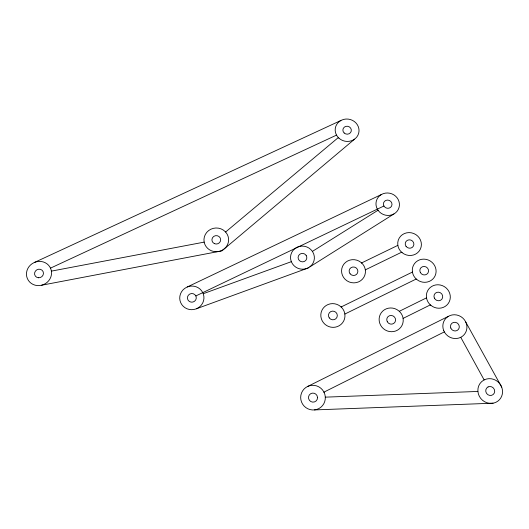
<?xml version="1.0" encoding="UTF-8"?>
<svg xmlns="http://www.w3.org/2000/svg" width="529" height="529" viewBox="0 0 529 529"><rect width="100%" height="100%" fill="white"/><g stroke="black" fill="none" stroke-linecap="round" stroke-linejoin="round"><path stroke-width="0.79" d="M41.685 285.21L221.876 250.872L354.609 139.14M225.592 232.026L338.309 137.573M393.92 213.954L307.997 268.044L196.358 308.791M312.394 251.401L378.037 210.244M308.586 267.661L307.19 268.329M323.946 392.134L444.334 331.895M307.733 386.421L448.374 316.342M403.091 318.398L430.361 304.883M399.276 311.317L426.526 297.847M344.842 314.054L416.237 279.008M341.126 306.972L412.448 272.058M361.605 262.933L397.868 245.35M365.314 269.863L401.617 252.221M195.849 295.936L196.067 296.458A4.45 4.325 -13 0 1 191.121 302.132A4.45 4.325 -13 0 1 188.291 295.294A4.45 4.325 -13 0 1 195.849 295.936L383.909 205.999A4.331 4.093 19.8 0 1 387.658 200.068A4.331 4.093 19.8 0 1 391.539 206.184A4.331 4.093 19.8 0 1 384.206 206.469L383.909 205.999M187.359 286.963A12.127 11.797 -13.1 0 1 202.759 292.63L203.348 294.051A12.127 11.797 -13.1 0 1 196.107 308.883A12.127 11.797 -13.1 0 1 180.693 302.641A12.127 11.797 -13.1 0 1 186.631 287.28L381.515 194.46M50.5 268.13L336.523 135.12M34.769 262.311A12.696 11.969 -26.3 0 1 51.399 274.855A12.696 11.969 -26.3 0 1 31.31 283.418A12.696 11.969 -26.3 0 1 34.008 262.635L340.914 120.486M203.222 293.714L291.34 261.67M51.412 271.119L204.174 242.123M489.88 403.363A12.696 12.022 46.4 0 0 501.988 387.975L501.406 386.441A12.696 12.022 46.4 0 0 500.183 384.285L499.687 383.624A12.696 12.022 46.4 0 0 484.339 379.829L483.638 380.199A12.696 12.022 46.4 0 0 477.872 390.792L477.925 391.605A12.696 12.022 46.4 0 0 489.074 403.27L493.094 403.197M325.309 397.153L477.918 391.447M314.438 409.922L489.616 403.329M501.69 387.116L465.765 322.062M460.752 337.31L484.141 379.934M224.706 248.491A12.339 11.869 -3.8 0 0 225.83 232.291L225.301 231.709A12.339 11.869 -3.8 0 0 210.873 229.216A12.339 11.869 -3.8 0 0 204.101 241.773L204.254 242.54A12.339 11.869 -3.8 0 0 218.259 251.559M224.098 249A12.339 11.869 -3.8 0 1 219.052 251.407M309.868 266.814A11.949 11.539 12.1 0 0 312.699 251.864L312.275 251.222A11.949 11.539 12.1 0 0 299.983 246.316L299.229 246.488A11.949 11.539 12.1 0 0 295.089 248.465L294.494 248.941A11.949 11.539 12.1 0 0 291.208 261.333L291.486 262.04A11.949 11.539 12.1 0 0 306.463 268.6M488.122 386.911L487.87 387.043A4.609 4.364 46.4 0 0 487.983 394.766A4.609 4.364 46.4 0 0 494.688 391.321A4.609 4.364 46.4 0 0 488.122 386.911M402.086 252.637L401.504 252.121A11.942 11.34 25 0 1 397.887 245.496L397.782 244.748A11.942 11.34 25 0 1 411.45 232.826A11.942 11.34 25 0 1 420.357 249.146A11.942 11.34 25 0 1 402.086 252.637M416.713 279.431L416.125 278.909A12.041 11.453 29 0 1 412.468 272.204L412.362 271.45A12.041 11.453 29 0 1 426.063 259.362A12.041 11.453 29 0 1 435.076 275.88A12.041 11.453 29 0 1 416.713 279.431M430.844 305.306L430.249 304.783A12.141 11.559 32.9 0 1 426.546 297.999L426.434 297.232A12.141 11.559 32.9 0 1 440.174 284.992A12.141 11.559 32.9 0 1 449.293 301.709A12.141 11.559 32.9 0 1 430.844 305.306M361.717 263.032L361.135 262.516A12.002 11.559 21.6 0 0 342.653 266.133A12.002 11.559 21.6 0 0 351.501 282.651A12.002 11.559 21.6 0 0 365.394 270.471L365.294 269.717A12.002 11.559 21.6 0 0 361.717 263.032M399.395 311.416L398.8 310.893A12.187 11.75 32.6 0 0 380.172 314.616A12.187 11.75 32.6 0 0 389.258 331.498A12.187 11.75 32.6 0 0 403.177 319.02L403.072 318.246A12.187 11.75 32.6 0 0 399.395 311.416M341.238 307.078L340.65 306.549A12.134 11.817 24.3 0 0 321.936 310.272A12.134 11.817 24.3 0 0 330.804 327.14A12.134 11.817 24.3 0 0 344.921 314.676L344.822 313.902A12.134 11.817 24.3 0 0 341.238 307.078M306.152 255.395L305.987 255.163A4.384 4.232 12.1 0 0 298.495 255.785A4.384 4.232 12.1 0 0 302.76 261.855A4.384 4.232 12.1 0 0 306.152 255.395M378.156 210.416L377.342 209.14A11.803 11.162 19.8 0 1 387.592 192.979A11.803 11.162 19.8 0 1 398.158 209.663A11.803 11.162 19.8 0 1 378.156 210.416M324.125 392.472L323.755 391.751A12.418 12.253 47.7 0 0 302.542 390.971A12.418 12.253 47.7 0 0 312.308 409.955A12.418 12.253 47.7 0 0 324.125 392.472M317.526 397.596L317.506 397.305A4.556 4.49 47.7 0 0 310.51 393.807A4.556 4.49 47.7 0 0 310.9 401.59A4.556 4.49 47.7 0 0 317.526 397.596M338.897 138.148A11.962 11.175 12.2 0 0 358.702 133.149A11.962 11.175 12.2 0 0 343.711 119.395A11.962 11.175 12.2 0 0 338.897 138.148M38.511 277.771A4.503 4.245 -26.3 0 0 43.087 271.575A4.503 4.245 -26.3 0 0 35.423 271.093A4.503 4.245 -26.3 0 0 38.511 277.771M344.187 133.01A4.245 3.968 12.2 0 0 351.223 131.245A4.245 3.968 12.2 0 0 345.913 126.358A4.245 3.968 12.2 0 0 344.187 133.01M214.331 243.598A4.377 4.212 -3.8 0 0 220.653 239.551A4.377 4.212 -3.8 0 0 213.875 236.324A4.377 4.212 -3.8 0 0 214.331 243.598M350.105 273.824A4.404 4.239 21.6 0 0 357.597 272.858A4.404 4.239 21.6 0 0 352.823 267.006A4.404 4.239 21.6 0 0 350.105 273.824M406.047 246.349A4.377 4.159 25 0 0 413.526 245.879A4.377 4.159 25 0 0 409.109 239.829A4.377 4.159 25 0 0 406.047 246.349M420.37 272.58A4.417 4.199 29 0 0 427.935 273.063A4.417 4.199 29 0 0 424.304 266.457A4.417 4.199 29 0 0 420.37 272.58M329.263 317.889A4.45 4.331 24.3 0 0 336.907 317.38A4.45 4.331 24.3 0 0 332.503 311.118A4.45 4.331 24.3 0 0 329.263 317.889M434.369 298.118A4.45 4.239 32.9 0 0 441.946 299.083A4.45 4.239 32.9 0 0 438.713 292.206A4.45 4.239 32.9 0 0 434.369 298.118M387.281 321.744A4.47 4.305 32.6 0 0 394.938 322.221A4.47 4.305 32.6 0 0 391.315 315.463A4.47 4.305 32.6 0 0 387.281 321.744M443.686 330.506A12.266 11.671 37.5 0 0 464.343 334.467A12.266 11.671 37.5 0 0 456.626 314.973A12.266 11.671 37.5 0 0 443.686 330.506M450.781 328.026A4.497 4.278 37.5 0 0 458.352 329.494A4.497 4.278 37.5 0 0 455.529 322.34A4.497 4.278 37.5 0 0 450.781 328.026"/></g></svg>
